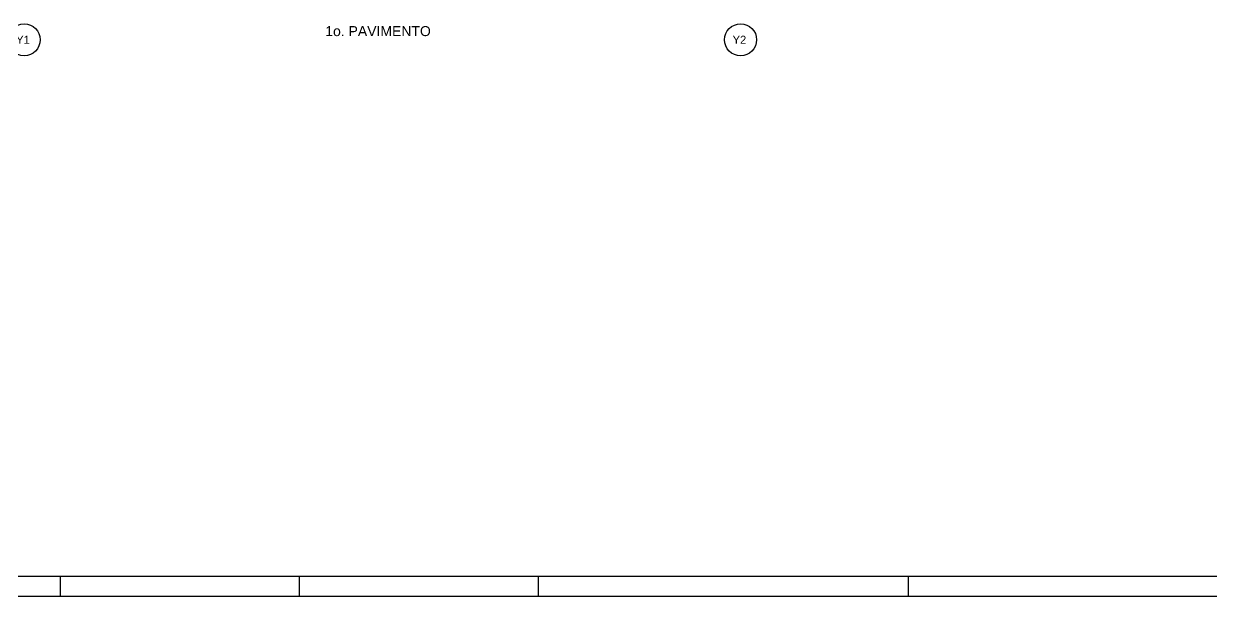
# Model space of a CAD drawing. Header units: millimetres. Extents: x 787 to 8287, y -592 to 17063.
# Drawn here: x 3300 to 6269, y 12858 to 14289 of the extents above; entities that cross this region are included whole.
import ezdxf

# ---------------------------------------------------------------- set-up
doc = ezdxf.new("R2010")
doc.units = ezdxf.units.MM
for name, color, linetype in [('1', 1, 'Continuous'), ('2', 2, 'Continuous'), ('6', 6, 'Continuous'), ('7', 7, 'Continuous'), ('8', 8, 'Continuous')]:
    doc.layers.add(name, color=color, linetype=linetype)
doc.styles.get("Standard").update_dxf_attribs({"font": 'arial.ttf'})

msp = doc.modelspace()

# ---------------------------------------------------------------- linework, layer by layer
at = {"layer": '1', "linetype": 'Continuous'}
for p, q in [((3392.2, 12858.07), (3392.2, 12908.07)), ((3989.7, 12858.07), (3989.7, 12908.07)), ((4587.2, 12858.07), (4587.2, 12908.07)), ((5512.2, 12858.07), (5512.2, 12908.07)), ((787.2, 12858.07), (8287.2, 12858.07))]:
    msp.add_line(p, q, dxfattribs=at)
at = {"layer": '2', "linetype": 'Continuous'}
for centre in [(3301.3, 14248.85), (5092.3, 14248.85)]:
    msp.add_circle(centre, 40, dxfattribs=at)
at = {"layer": '8', "linetype": 'Continuous'}
msp.add_line((912.2, 12908.07), (8237.2, 12908.07), dxfattribs=at)

# ---------------------------------------------------------------- texts
at = {"layer": '6', "linetype": 'Continuous'}
for s, p in [('Y1', (3281.3, 14238.85)), ('Y2', (5072.3, 14238.85))]:
    msp.add_text(s, height=20, dxfattribs=at).set_placement(p)
at = {"layer": '7', "linetype": 'Continuous'}
msp.add_text('1o. PAVIMENTO', height=25, dxfattribs=at).set_placement((4054.03, 14257.99))

doc.saveas('drawing.dxf')
